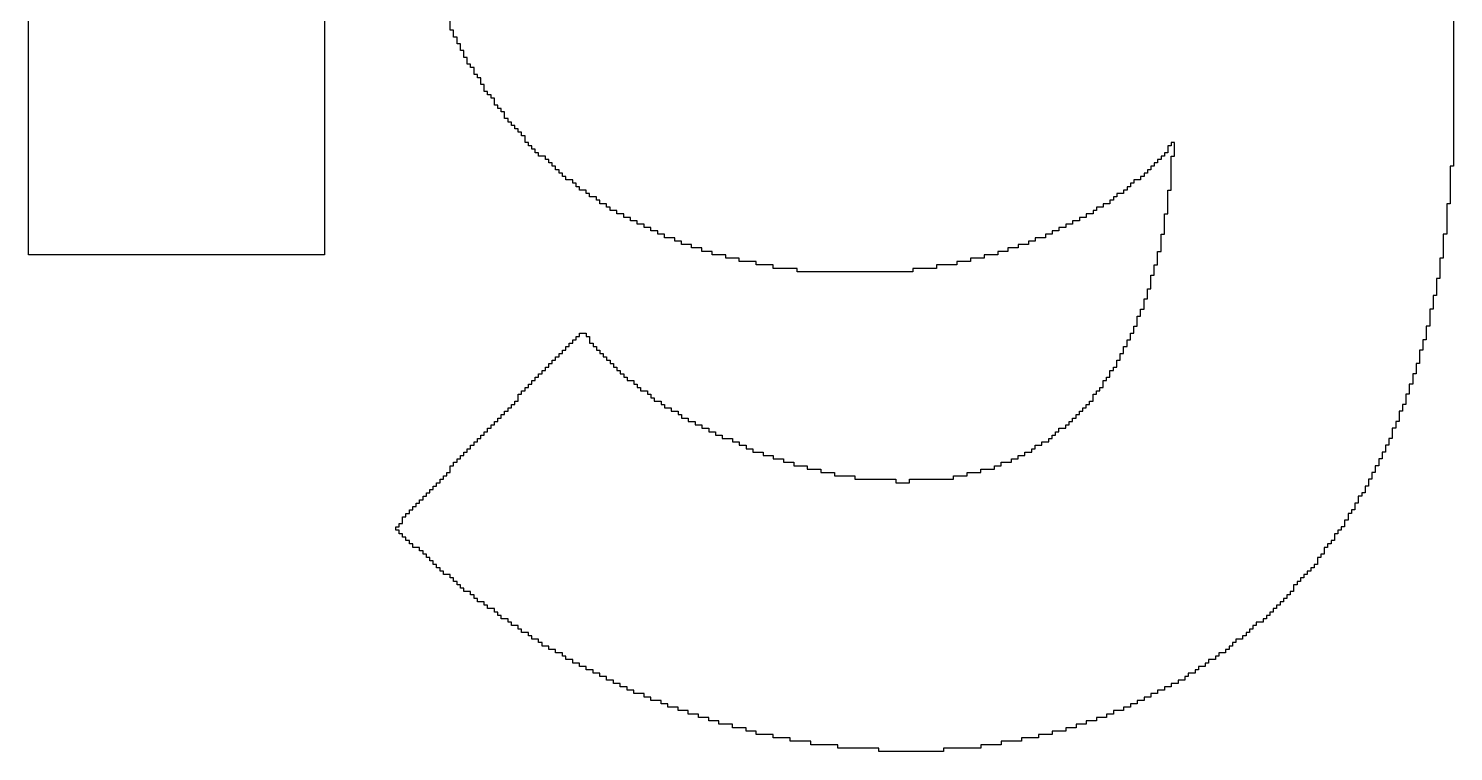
# Model space of a CAD drawing. Header units: millimetres. Extents: x -3.3 to 49.3, y -30.5 to 0.
# Drawn here: x 34.02 to 37.286, y -6.168 to -4.512 of the extents above; entities that cross this region are included whole.
import ezdxf

# ---------------------------------------------------------------- set-up
doc = ezdxf.new("R2010")
doc.units = ezdxf.units.MM
doc.layers.add('TopOverlay', color=2, linetype='Continuous')

msp = doc.modelspace()

# ---------------------------------------------------------------- linework, layer by layer
at = {"layer": 'TopOverlay'}
for p, q in [((34.6984, -2.7853), (34.6984, -5.03)), ((37.286, -2.8866), (37.286, -4.8274)), ((34.0203, -5.03), (34.0203, -3.1204)), ((34.9868, -4.5156), (34.9868, -4.4922)), ((34.9946, -4.5156), (34.9868, -4.5156)), ((34.9946, -4.5312), (34.9946, -4.5156)), ((35.0024, -4.5312), (34.9946, -4.5312)), ((35.0024, -4.5468), (35.0024, -4.5312)), ((35.0101, -4.5468), (35.0024, -4.5468)), ((35.0101, -4.5624), (35.0101, -4.5468)), ((35.0179, -4.5624), (35.0101, -4.5624)), ((35.0179, -4.5779), (35.0179, -4.5624)), ((35.0257, -4.5779), (35.0179, -4.5779)), ((35.0257, -4.5935), (35.0257, -4.5779)), ((35.0335, -4.5935), (35.0257, -4.5935)), ((35.0335, -4.6013), (35.0335, -4.5935)), ((35.0413, -4.6013), (35.0335, -4.6013)), ((35.0413, -4.6169), (35.0413, -4.6013)), ((35.0491, -4.6169), (35.0413, -4.6169)), ((35.0491, -4.6247), (35.0491, -4.6169)), ((35.0569, -4.6247), (35.0491, -4.6247)), ((35.0569, -4.6403), (35.0569, -4.6247)), ((35.0647, -4.6403), (35.0569, -4.6403)), ((35.0647, -4.6559), (35.0647, -4.6403)), ((35.0725, -4.6559), (35.0647, -4.6559)), ((35.0725, -4.6637), (35.0725, -4.6559)), ((35.0803, -4.6637), (35.0725, -4.6637)), ((35.0803, -4.6715), (35.0803, -4.6637)), ((35.0881, -4.6715), (35.0803, -4.6715)), ((35.0881, -4.6871), (35.0881, -4.6715)), ((35.0959, -4.6871), (35.0881, -4.6871)), ((35.0959, -4.6949), (35.0959, -4.6871)), ((35.1037, -4.6949), (35.0959, -4.6949)), ((35.1037, -4.7026), (35.1037, -4.6949)), ((35.1115, -4.7026), (35.1037, -4.7026)), ((35.1115, -4.7182), (35.1115, -4.7026)), ((35.1193, -4.7182), (35.1115, -4.7182)), ((35.1193, -4.726), (35.1193, -4.7182)), ((35.1271, -4.726), (35.1193, -4.726)), ((35.1271, -4.7338), (35.1271, -4.726)), ((35.1348, -4.7338), (35.1271, -4.7338)), ((35.1348, -4.7416), (35.1348, -4.7338)), ((35.1426, -4.7416), (35.1348, -4.7416)), ((35.1426, -4.7494), (35.1426, -4.7416)), ((35.1504, -4.7494), (35.1426, -4.7494)), ((35.1504, -4.7572), (35.1504, -4.7494)), ((35.1582, -4.7572), (35.1504, -4.7572)), ((35.1582, -4.7728), (35.1582, -4.7572)), ((35.166, -4.7728), (35.1582, -4.7728)), ((35.166, -4.7806), (35.166, -4.7728)), ((35.1738, -4.7806), (35.166, -4.7806)), ((35.1738, -4.7884), (35.1738, -4.7806)), ((35.1816, -4.7884), (35.1738, -4.7884)), ((35.1816, -4.7962), (35.1816, -4.7884)), ((35.1894, -4.7962), (35.1816, -4.7962)), ((35.1894, -4.804), (35.1894, -4.7962)), ((36.6313, -4.7962), (36.6235, -4.7962)), ((36.6235, -4.7962), (36.6235, -4.804)), ((36.6391, -4.7806), (36.6313, -4.7806)), ((36.6313, -4.7806), (36.6313, -4.7962)), ((36.6469, -4.7728), (36.6391, -4.7728)), ((36.6391, -4.7728), (36.6391, -4.7806)), ((36.6469, -4.804), (36.6469, -4.7728)), ((35.205, -4.804), (35.1894, -4.804)), ((35.205, -4.8118), (35.205, -4.804)), ((35.2128, -4.8118), (35.205, -4.8118)), ((35.2128, -4.8196), (35.2128, -4.8118)), ((35.2206, -4.8196), (35.2128, -4.8196)), ((35.2206, -4.8274), (35.2206, -4.8196)), ((35.2284, -4.8274), (35.2206, -4.8274)), ((35.2284, -4.8351), (35.2284, -4.8274)), ((36.6001, -4.8274), (36.5923, -4.8274)), ((36.5923, -4.8274), (36.5923, -4.8351)), ((36.6079, -4.8196), (36.6001, -4.8196)), ((36.6001, -4.8196), (36.6001, -4.8274)), ((36.6157, -4.8118), (36.6079, -4.8118)), ((36.6079, -4.8118), (36.6079, -4.8196)), ((36.6235, -4.804), (36.6157, -4.804)), ((36.6157, -4.804), (36.6157, -4.8118)), ((36.6391, -4.8819), (36.6391, -4.804)), ((36.6391, -4.804), (36.6469, -4.804)), ((37.286, -4.8274), (37.2782, -4.8274)), ((37.2782, -4.8274), (37.2782, -4.9131)), ((35.2362, -4.8351), (35.2284, -4.8351)), ((35.2362, -4.8429), (35.2362, -4.8351)), ((35.244, -4.8429), (35.2362, -4.8429)), ((35.244, -4.8507), (35.244, -4.8429)), ((35.2518, -4.8507), (35.244, -4.8507)), ((35.2518, -4.8585), (35.2518, -4.8507)), ((35.2674, -4.8585), (35.2518, -4.8585)), ((35.2674, -4.8663), (35.2674, -4.8585)), ((36.569, -4.8585), (36.5534, -4.8585)), ((36.5534, -4.8585), (36.5534, -4.8663)), ((36.5768, -4.8507), (36.569, -4.8507)), ((36.569, -4.8507), (36.569, -4.8585)), ((36.5846, -4.8429), (36.5768, -4.8429)), ((36.5768, -4.8429), (36.5768, -4.8507)), ((36.5923, -4.8351), (36.5846, -4.8351)), ((36.5846, -4.8351), (36.5846, -4.8429)), ((35.2751, -4.8663), (35.2674, -4.8663)), ((35.2751, -4.8741), (35.2751, -4.8663)), ((35.2829, -4.8741), (35.2751, -4.8741)), ((35.2829, -4.8819), (35.2829, -4.8741)), ((35.2985, -4.8819), (35.2829, -4.8819)), ((35.2985, -4.8897), (35.2985, -4.8819)), ((35.3063, -4.8897), (35.2985, -4.8897)), ((35.3063, -4.8975), (35.3063, -4.8897)), ((35.3219, -4.8975), (35.3063, -4.8975)), ((35.3219, -4.9053), (35.3219, -4.8975)), ((36.5144, -4.8975), (36.5066, -4.8975)), ((36.5066, -4.8975), (36.5066, -4.9053)), ((36.53, -4.8897), (36.5144, -4.8897)), ((36.5144, -4.8897), (36.5144, -4.8975)), ((36.5378, -4.8819), (36.53, -4.8819)), ((36.53, -4.8819), (36.53, -4.8897)), ((36.5456, -4.8741), (36.5378, -4.8741)), ((36.5378, -4.8741), (36.5378, -4.8819)), ((36.5534, -4.8663), (36.5456, -4.8663)), ((36.5456, -4.8663), (36.5456, -4.8741)), ((36.6313, -4.9365), (36.6313, -4.8819)), ((36.6313, -4.8819), (36.6391, -4.8819)), ((35.3297, -4.9053), (35.3219, -4.9053)), ((35.3297, -4.9131), (35.3297, -4.9053)), ((35.3453, -4.9131), (35.3297, -4.9131)), ((35.3453, -4.9209), (35.3453, -4.9131)), ((35.3531, -4.9209), (35.3453, -4.9209)), ((35.3531, -4.9287), (35.3531, -4.9209)), ((35.3687, -4.9287), (35.3531, -4.9287)), ((35.3687, -4.9365), (35.3687, -4.9287)), ((36.4676, -4.9287), (36.4599, -4.9287)), ((36.4599, -4.9287), (36.4599, -4.9365)), ((36.4832, -4.9209), (36.4676, -4.9209)), ((36.4676, -4.9209), (36.4676, -4.9287)), ((36.4988, -4.9131), (36.4832, -4.9131)), ((36.4832, -4.9131), (36.4832, -4.9209)), ((36.5066, -4.9053), (36.4988, -4.9053)), ((36.4988, -4.9053), (36.4988, -4.9131)), ((37.2782, -4.9131), (37.2704, -4.9131)), ((37.2704, -4.9131), (37.2704, -4.9832)), ((35.3843, -4.9365), (35.3687, -4.9365)), ((35.3843, -4.9443), (35.3843, -4.9365)), ((35.3999, -4.9443), (35.3843, -4.9443)), ((35.3999, -4.9521), (35.3999, -4.9443)), ((35.4154, -4.9521), (35.3999, -4.9521)), ((35.4154, -4.9599), (35.4154, -4.9521)), ((35.431, -4.9599), (35.4154, -4.9599)), ((35.431, -4.9676), (35.431, -4.9599)), ((36.4131, -4.9599), (36.3975, -4.9599)), ((36.3975, -4.9599), (36.3975, -4.9676)), ((36.4287, -4.9521), (36.4131, -4.9521)), ((36.4131, -4.9521), (36.4131, -4.9599)), ((36.4443, -4.9443), (36.4287, -4.9443)), ((36.4287, -4.9443), (36.4287, -4.9521)), ((36.4599, -4.9365), (36.4443, -4.9365)), ((36.4443, -4.9365), (36.4443, -4.9443)), ((36.6235, -4.9832), (36.6235, -4.9365)), ((36.6235, -4.9365), (36.6313, -4.9365)), ((35.4466, -4.9676), (35.431, -4.9676)), ((35.4466, -4.9754), (35.4466, -4.9676)), ((35.4622, -4.9754), (35.4466, -4.9754)), ((35.4622, -4.9832), (35.4622, -4.9754)), ((35.4778, -4.9832), (35.4622, -4.9832)), ((35.4778, -4.991), (35.4778, -4.9832)), ((35.5012, -4.991), (35.4778, -4.991)), ((35.5012, -4.9988), (35.5012, -4.991)), ((36.3507, -4.991), (36.3274, -4.991)), ((36.3274, -4.991), (36.3274, -4.9988)), ((36.3663, -4.9832), (36.3507, -4.9832)), ((36.3507, -4.9832), (36.3507, -4.991)), ((36.3819, -4.9754), (36.3663, -4.9754)), ((36.3663, -4.9754), (36.3663, -4.9832)), ((36.3975, -4.9676), (36.3819, -4.9676)), ((36.3819, -4.9676), (36.3819, -4.9754)), ((36.6157, -5.0222), (36.6157, -4.9832)), ((36.6157, -4.9832), (36.6235, -4.9832)), ((37.2704, -4.9832), (37.2626, -4.9832)), ((37.2626, -4.9832), (37.2626, -5.0378)), ((35.5168, -4.9988), (35.5012, -4.9988)), ((35.5168, -5.0066), (35.5168, -4.9988)), ((35.5401, -5.0066), (35.5168, -5.0066)), ((35.5401, -5.0144), (35.5401, -5.0066)), ((35.5635, -5.0144), (35.5401, -5.0144)), ((35.5635, -5.0222), (35.5635, -5.0144)), ((35.5869, -5.0222), (35.5635, -5.0222)), ((35.5869, -5.03), (35.5869, -5.0222)), ((36.265, -5.0222), (36.2416, -5.0222)), ((36.2416, -5.0222), (36.2416, -5.03)), ((36.2884, -5.0144), (36.265, -5.0144)), ((36.265, -5.0144), (36.265, -5.0222)), ((36.3118, -5.0066), (36.2884, -5.0066)), ((36.2884, -5.0066), (36.2884, -5.0144)), ((36.3274, -4.9988), (36.3118, -4.9988)), ((36.3118, -4.9988), (36.3118, -5.0066)), ((36.6079, -5.0534), (36.6079, -5.0222)), ((36.6079, -5.0222), (36.6157, -5.0222)), ((34.6984, -5.03), (34.0203, -5.03)), ((35.6181, -5.03), (35.5869, -5.03)), ((35.6181, -5.0378), (35.6181, -5.03)), ((35.6493, -5.0378), (35.6181, -5.0378)), ((35.6493, -5.0456), (35.6493, -5.0378)), ((35.6882, -5.0456), (35.6493, -5.0456)), ((35.6882, -5.0534), (35.6882, -5.0456)), ((35.7272, -5.0534), (35.6882, -5.0534)), ((35.7272, -5.0612), (35.7272, -5.0534)), ((35.7818, -5.0612), (35.7272, -5.0612)), ((35.7818, -5.069), (35.7818, -5.0612)), ((36.1013, -5.0612), (36.0468, -5.0612)), ((36.0468, -5.0612), (36.0468, -5.069)), ((36.1481, -5.0534), (36.1013, -5.0534)), ((36.1013, -5.0534), (36.1013, -5.0612)), ((36.1793, -5.0456), (36.1481, -5.0456)), ((36.1481, -5.0456), (36.1481, -5.0534)), ((36.2104, -5.0378), (36.1793, -5.0378)), ((36.1793, -5.0378), (36.1793, -5.0456)), ((36.2416, -5.03), (36.2104, -5.03)), ((36.2104, -5.03), (36.2104, -5.0378)), ((36.6001, -5.0768), (36.6001, -5.0534)), ((36.6001, -5.0534), (36.6079, -5.0534)), ((37.2626, -5.0378), (37.2549, -5.0378)), ((37.2549, -5.0378), (37.2549, -5.0846)), ((36.0468, -5.069), (35.7818, -5.069)), ((36.5923, -5.1079), (36.5923, -5.0768)), ((36.5923, -5.0768), (36.6001, -5.0768)), ((37.2549, -5.0846), (37.2471, -5.0846)), ((37.2471, -5.0846), (37.2471, -5.1235)), ((36.5846, -5.1313), (36.5846, -5.1079)), ((36.5846, -5.1079), (36.5923, -5.1079)), ((37.2471, -5.1235), (37.2393, -5.1235)), ((37.2393, -5.1235), (37.2393, -5.1547)), ((36.569, -5.1703), (36.569, -5.1547)), ((36.569, -5.1547), (36.5768, -5.1547)), ((36.5768, -5.1547), (36.5768, -5.1313)), ((36.5768, -5.1313), (36.5846, -5.1313)), ((37.2393, -5.1547), (37.2315, -5.1547)), ((37.2315, -5.1547), (37.2315, -5.1937)), ((36.5612, -5.1937), (36.5612, -5.1703)), ((36.5612, -5.1703), (36.569, -5.1703)), ((35.2674, -5.2326), (35.2674, -5.2249)), ((35.2674, -5.2249), (35.2751, -5.2249)), ((35.2751, -5.2249), (35.2751, -5.2171)), ((35.2751, -5.2171), (35.2829, -5.2171)), ((35.2829, -5.2171), (35.2829, -5.2093)), ((35.2829, -5.2093), (35.2985, -5.2093)), ((35.2985, -5.2093), (35.2985, -5.2171)), ((35.2985, -5.2171), (35.3063, -5.2171)), ((35.3063, -5.2171), (35.3063, -5.2326)), ((36.5378, -5.2404), (36.5378, -5.2249)), ((36.5378, -5.2249), (36.5456, -5.2249)), ((36.5456, -5.2249), (36.5456, -5.2093)), ((36.5456, -5.2093), (36.5534, -5.2093)), ((36.5534, -5.2093), (36.5534, -5.1937)), ((36.5534, -5.1937), (36.5612, -5.1937)), ((37.2237, -5.2249), (37.2159, -5.2249)), ((37.2159, -5.2249), (37.2159, -5.2482)), ((37.2315, -5.1937), (37.2237, -5.1937)), ((37.2237, -5.1937), (37.2237, -5.2249)), ((35.2362, -5.2638), (35.2362, -5.256)), ((35.2362, -5.256), (35.244, -5.256)), ((35.244, -5.256), (35.244, -5.2482)), ((35.244, -5.2482), (35.2518, -5.2482)), ((35.2518, -5.2482), (35.2518, -5.2404)), ((35.2518, -5.2404), (35.2596, -5.2404)), ((35.2596, -5.2404), (35.2596, -5.2326)), ((35.2596, -5.2326), (35.2674, -5.2326)), ((35.3063, -5.2326), (35.3141, -5.2326)), ((35.3141, -5.2326), (35.3141, -5.2404)), ((35.3141, -5.2404), (35.3219, -5.2404)), ((35.3219, -5.2404), (35.3219, -5.2482)), ((35.3219, -5.2482), (35.3297, -5.2482)), ((35.3297, -5.2482), (35.3297, -5.256)), ((35.3297, -5.256), (35.3375, -5.256)), ((35.3375, -5.256), (35.3375, -5.2638)), ((36.5222, -5.2716), (36.5222, -5.256)), ((36.5222, -5.256), (36.53, -5.256)), ((36.53, -5.256), (36.53, -5.2404)), ((36.53, -5.2404), (36.5378, -5.2404)), ((37.2159, -5.2482), (37.2081, -5.2482)), ((37.2081, -5.2482), (37.2081, -5.2794)), ((35.205, -5.295), (35.205, -5.2872)), ((35.205, -5.2872), (35.2128, -5.2872)), ((35.2128, -5.2872), (35.2128, -5.2794)), ((35.2128, -5.2794), (35.2206, -5.2794)), ((35.2206, -5.2794), (35.2206, -5.2716)), ((35.2206, -5.2716), (35.2284, -5.2716)), ((35.2284, -5.2716), (35.2284, -5.2638)), ((35.2284, -5.2638), (35.2362, -5.2638)), ((35.3375, -5.2638), (35.3453, -5.2638)), ((35.3453, -5.2638), (35.3453, -5.2716)), ((35.3453, -5.2716), (35.3531, -5.2716)), ((35.3531, -5.2716), (35.3531, -5.2794)), ((35.3531, -5.2794), (35.3609, -5.2794)), ((35.3609, -5.2794), (35.3609, -5.2872)), ((35.3609, -5.2872), (35.3687, -5.2872)), ((35.3687, -5.2872), (35.3687, -5.295)), ((36.5066, -5.295), (36.5066, -5.2872)), ((36.5066, -5.2872), (36.5144, -5.2872)), ((36.5144, -5.2872), (36.5144, -5.2716)), ((36.5144, -5.2716), (36.5222, -5.2716)), ((37.2081, -5.2794), (37.2003, -5.2794)), ((37.2003, -5.2794), (37.2003, -5.3028)), ((35.1738, -5.3262), (35.1738, -5.3184)), ((35.1738, -5.3184), (35.1816, -5.3184)), ((35.1816, -5.3184), (35.1816, -5.3106)), ((35.1816, -5.3106), (35.1894, -5.3106)), ((35.1894, -5.3106), (35.1894, -5.3028)), ((35.1894, -5.3028), (35.1972, -5.3028)), ((35.1972, -5.3028), (35.1972, -5.295)), ((35.1972, -5.295), (35.205, -5.295)), ((35.3687, -5.295), (35.3765, -5.295)), ((35.3765, -5.295), (35.3765, -5.3028)), ((35.3765, -5.3028), (35.3843, -5.3028)), ((35.3843, -5.3028), (35.3843, -5.3106)), ((35.3843, -5.3106), (35.3921, -5.3106)), ((35.3921, -5.3106), (35.3921, -5.3184)), ((35.3921, -5.3184), (35.4076, -5.3184)), ((35.4076, -5.3184), (35.4076, -5.3262)), ((36.4832, -5.334), (36.4832, -5.3184)), ((36.4832, -5.3184), (36.491, -5.3184)), ((36.491, -5.3184), (36.491, -5.3106)), ((36.491, -5.3106), (36.4988, -5.3106)), ((36.4988, -5.3106), (36.4988, -5.295)), ((36.4988, -5.295), (36.5066, -5.295)), ((37.2003, -5.3028), (37.1925, -5.3028)), ((37.1925, -5.3028), (37.1925, -5.3262)), ((35.1426, -5.3651), (35.1426, -5.3496)), ((35.1426, -5.3496), (35.1504, -5.3496)), ((35.1504, -5.3496), (35.1504, -5.3418)), ((35.1504, -5.3418), (35.1582, -5.3418)), ((35.1582, -5.3418), (35.1582, -5.334)), ((35.1582, -5.334), (35.166, -5.334)), ((35.166, -5.334), (35.166, -5.3262)), ((35.166, -5.3262), (35.1738, -5.3262)), ((35.4076, -5.3262), (35.4154, -5.3262)), ((35.4154, -5.3262), (35.4154, -5.334)), ((35.4154, -5.334), (35.4232, -5.334)), ((35.4232, -5.334), (35.4232, -5.3418)), ((35.4232, -5.3418), (35.4388, -5.3418)), ((35.4388, -5.3418), (35.4388, -5.3496)), ((35.4388, -5.3496), (35.4466, -5.3496)), ((35.4466, -5.3496), (35.4466, -5.3574)), ((36.4599, -5.3651), (36.4599, -5.3496)), ((36.4599, -5.3496), (36.4676, -5.3496)), ((36.4676, -5.3496), (36.4676, -5.3418)), ((36.4676, -5.3418), (36.4754, -5.3418)), ((36.4754, -5.3418), (36.4754, -5.334)), ((36.4754, -5.334), (36.4832, -5.334)), ((37.1847, -5.3496), (37.1769, -5.3496)), ((37.1769, -5.3496), (37.1769, -5.3729)), ((37.1925, -5.3262), (37.1847, -5.3262)), ((37.1847, -5.3262), (37.1847, -5.3496)), ((35.1193, -5.3885), (35.1193, -5.3807)), ((35.1193, -5.3807), (35.1271, -5.3807)), ((35.1271, -5.3807), (35.1271, -5.3729)), ((35.1271, -5.3729), (35.1348, -5.3729)), ((35.1348, -5.3729), (35.1348, -5.3651)), ((35.1348, -5.3651), (35.1426, -5.3651)), ((35.4466, -5.3574), (35.4544, -5.3574)), ((35.4544, -5.3574), (35.4544, -5.3651)), ((35.4544, -5.3651), (35.47, -5.3651)), ((35.47, -5.3651), (35.47, -5.3729)), ((35.47, -5.3729), (35.4778, -5.3729)), ((35.4778, -5.3729), (35.4778, -5.3807)), ((35.4778, -5.3807), (35.4934, -5.3807)), ((35.4934, -5.3807), (35.4934, -5.3885)), ((36.4365, -5.3885), (36.4365, -5.3807)), ((36.4365, -5.3807), (36.4443, -5.3807)), ((36.4443, -5.3807), (36.4443, -5.3729)), ((36.4443, -5.3729), (36.4521, -5.3729)), ((36.4521, -5.3729), (36.4521, -5.3651)), ((36.4521, -5.3651), (36.4599, -5.3651)), ((37.1769, -5.3729), (37.1691, -5.3729)), ((37.1691, -5.3729), (37.1691, -5.3885)), ((35.0803, -5.4275), (35.0803, -5.4197)), ((35.0803, -5.4197), (35.0881, -5.4197)), ((35.0881, -5.4197), (35.0881, -5.4119)), ((35.0881, -5.4119), (35.0959, -5.4119)), ((35.0959, -5.4119), (35.0959, -5.4041)), ((35.0959, -5.4041), (35.1037, -5.4041)), ((35.1037, -5.4041), (35.1037, -5.3963)), ((35.1037, -5.3963), (35.1115, -5.3963)), ((35.1115, -5.3963), (35.1115, -5.3885)), ((35.1115, -5.3885), (35.1193, -5.3885)), ((35.4934, -5.3885), (35.509, -5.3885)), ((35.509, -5.3885), (35.509, -5.3963)), ((35.509, -5.3963), (35.5168, -5.3963)), ((35.5168, -5.3963), (35.5168, -5.4041)), ((35.5168, -5.4041), (35.5324, -5.4041)), ((35.5324, -5.4041), (35.5324, -5.4119)), ((35.5324, -5.4119), (35.5479, -5.4119)), ((35.5479, -5.4119), (35.5479, -5.4197)), ((35.5479, -5.4197), (35.5635, -5.4197)), ((35.5635, -5.4197), (35.5635, -5.4275)), ((36.3975, -5.4275), (36.3975, -5.4197)), ((36.3975, -5.4197), (36.4053, -5.4197)), ((36.4053, -5.4197), (36.4053, -5.4119)), ((36.4053, -5.4119), (36.4131, -5.4119)), ((36.4131, -5.4119), (36.4131, -5.4041)), ((36.4131, -5.4041), (36.4209, -5.4041)), ((36.4209, -5.4041), (36.4209, -5.3963)), ((36.4209, -5.3963), (36.4287, -5.3963)), ((36.4287, -5.3963), (36.4287, -5.3885)), ((36.4287, -5.3885), (36.4365, -5.3885)), ((37.1613, -5.4119), (37.1535, -5.4119)), ((37.1535, -5.4119), (37.1535, -5.4275)), ((37.1691, -5.3885), (37.1613, -5.3885)), ((37.1613, -5.3885), (37.1613, -5.4119)), ((35.0491, -5.4587), (35.0491, -5.4509)), ((35.0491, -5.4509), (35.0569, -5.4509)), ((35.0569, -5.4509), (35.0569, -5.4431)), ((35.0569, -5.4431), (35.0647, -5.4431)), ((35.0647, -5.4431), (35.0647, -5.4353)), ((35.0647, -5.4353), (35.0725, -5.4353)), ((35.0725, -5.4353), (35.0725, -5.4275)), ((35.0725, -5.4275), (35.0803, -5.4275)), ((35.5635, -5.4275), (35.5791, -5.4275)), ((35.5791, -5.4275), (35.5791, -5.4353)), ((35.5791, -5.4353), (35.5947, -5.4353)), ((35.5947, -5.4353), (35.5947, -5.4431)), ((35.5947, -5.4431), (35.6103, -5.4431)), ((35.6103, -5.4431), (35.6103, -5.4509)), ((35.6103, -5.4509), (35.6337, -5.4509)), ((35.6337, -5.4509), (35.6337, -5.4587)), ((36.3585, -5.4587), (36.3585, -5.4509)), ((36.3585, -5.4509), (36.3663, -5.4509)), ((36.3663, -5.4509), (36.3663, -5.4431)), ((36.3663, -5.4431), (36.3741, -5.4431)), ((36.3741, -5.4431), (36.3741, -5.4353)), ((36.3741, -5.4353), (36.3819, -5.4353)), ((36.3819, -5.4353), (36.3819, -5.4275)), ((36.3819, -5.4275), (36.3975, -5.4275)), ((37.1457, -5.4509), (37.1379, -5.4509)), ((37.1379, -5.4509), (37.1379, -5.4665)), ((37.1535, -5.4275), (37.1457, -5.4275)), ((37.1457, -5.4275), (37.1457, -5.4509)), ((35.0179, -5.4899), (35.0179, -5.4821)), ((35.0179, -5.4821), (35.0257, -5.4821)), ((35.0257, -5.4821), (35.0257, -5.4743)), ((35.0257, -5.4743), (35.0335, -5.4743)), ((35.0335, -5.4743), (35.0335, -5.4665)), ((35.0335, -5.4665), (35.0413, -5.4665)), ((35.0413, -5.4665), (35.0413, -5.4587)), ((35.0413, -5.4587), (35.0491, -5.4587)), ((35.6337, -5.4587), (35.6493, -5.4587)), ((35.6493, -5.4587), (35.6493, -5.4665)), ((35.6493, -5.4665), (35.6649, -5.4665)), ((35.6649, -5.4665), (35.6649, -5.4743)), ((35.6649, -5.4743), (35.6804, -5.4743)), ((35.6804, -5.4743), (35.6804, -5.4821)), ((35.6804, -5.4821), (35.7038, -5.4821)), ((35.7038, -5.4821), (35.7038, -5.4899)), ((36.304, -5.4899), (36.304, -5.4821)), ((36.304, -5.4821), (36.3196, -5.4821)), ((36.3196, -5.4821), (36.3196, -5.4743)), ((36.3196, -5.4743), (36.3274, -5.4743)), ((36.3274, -5.4743), (36.3274, -5.4665)), ((36.3274, -5.4665), (36.3429, -5.4665)), ((36.3429, -5.4665), (36.3429, -5.4587)), ((36.3429, -5.4587), (36.3585, -5.4587)), ((37.1301, -5.4821), (37.1224, -5.4821)), ((37.1224, -5.4821), (37.1224, -5.4976)), ((37.1379, -5.4665), (37.1301, -5.4665)), ((37.1301, -5.4665), (37.1301, -5.4821)), ((34.9868, -5.5288), (34.9868, -5.5132)), ((34.9868, -5.5132), (34.9946, -5.5132)), ((34.9946, -5.5132), (34.9946, -5.5054)), ((34.9946, -5.5054), (35.0024, -5.5054)), ((35.0024, -5.5054), (35.0024, -5.4976)), ((35.0024, -5.4976), (35.0101, -5.4976)), ((35.0101, -5.4976), (35.0101, -5.4899)), ((35.0101, -5.4899), (35.0179, -5.4899)), ((35.7038, -5.4899), (35.7272, -5.4899)), ((35.7272, -5.4899), (35.7272, -5.4976)), ((35.7272, -5.4976), (35.7506, -5.4976)), ((35.7506, -5.4976), (35.7506, -5.5054)), ((35.7506, -5.5054), (35.774, -5.5054)), ((35.774, -5.5054), (35.774, -5.5132)), ((35.774, -5.5132), (35.8051, -5.5132)), ((35.8051, -5.5132), (35.8051, -5.521)), ((36.2338, -5.521), (36.2338, -5.5132)), ((36.2338, -5.5132), (36.2494, -5.5132)), ((36.2494, -5.5132), (36.2494, -5.5054)), ((36.2494, -5.5054), (36.2728, -5.5054)), ((36.2728, -5.5054), (36.2728, -5.4976)), ((36.2728, -5.4976), (36.2884, -5.4976)), ((36.2884, -5.4976), (36.2884, -5.4899)), ((36.2884, -5.4899), (36.304, -5.4899)), ((37.1146, -5.5132), (37.1068, -5.5132)), ((37.1068, -5.5132), (37.1068, -5.5288)), ((37.1224, -5.4976), (37.1146, -5.4976)), ((37.1146, -5.4976), (37.1146, -5.5132)), ((34.9634, -5.5522), (34.9634, -5.5444)), ((34.9634, -5.5444), (34.9712, -5.5444)), ((34.9712, -5.5444), (34.9712, -5.5366)), ((34.9712, -5.5366), (34.979, -5.5366)), ((34.979, -5.5366), (34.979, -5.5288)), ((34.979, -5.5288), (34.9868, -5.5288)), ((35.8051, -5.521), (35.8363, -5.521)), ((35.8363, -5.521), (35.8363, -5.5288)), ((35.8363, -5.5288), (35.8675, -5.5288)), ((35.8675, -5.5288), (35.8675, -5.5366)), ((35.8675, -5.5366), (35.9143, -5.5366)), ((35.9143, -5.5366), (35.9143, -5.5444)), ((35.9143, -5.5444), (36.0078, -5.5444)), ((36.0078, -5.5444), (36.0078, -5.5522)), ((36.039, -5.5522), (36.039, -5.5444)), ((36.039, -5.5444), (36.1403, -5.5444)), ((36.1403, -5.5444), (36.1403, -5.5366)), ((36.1403, -5.5366), (36.1715, -5.5366)), ((36.1715, -5.5366), (36.1715, -5.5288)), ((36.1715, -5.5288), (36.2026, -5.5288)), ((36.2026, -5.5288), (36.2026, -5.521)), ((36.2026, -5.521), (36.2338, -5.521)), ((37.099, -5.5444), (37.0912, -5.5444)), ((37.0912, -5.5444), (37.0912, -5.56)), ((37.1068, -5.5288), (37.099, -5.5288)), ((37.099, -5.5288), (37.099, -5.5444)), ((34.9244, -5.5912), (34.9244, -5.5834)), ((34.9244, -5.5834), (34.9322, -5.5834)), ((34.9322, -5.5834), (34.9322, -5.5756)), ((34.9322, -5.5756), (34.94, -5.5756)), ((34.94, -5.5756), (34.94, -5.5678)), ((34.94, -5.5678), (34.9478, -5.5678)), ((34.9478, -5.5678), (34.9478, -5.56)), ((34.9478, -5.56), (34.9556, -5.56)), ((34.9556, -5.56), (34.9556, -5.5522)), ((34.9556, -5.5522), (34.9634, -5.5522)), ((36.0078, -5.5522), (36.039, -5.5522)), ((37.0756, -5.5834), (37.0678, -5.5834)), ((37.0678, -5.5834), (37.0678, -5.599)), ((37.0834, -5.5756), (37.0756, -5.5756)), ((37.0756, -5.5756), (37.0756, -5.5834)), ((37.0912, -5.56), (37.0834, -5.56)), ((37.0834, -5.56), (37.0834, -5.5756)), ((34.8932, -5.6224), (34.8932, -5.6146)), ((34.8932, -5.6146), (34.901, -5.6146)), ((34.901, -5.6146), (34.901, -5.6068)), ((34.901, -5.6068), (34.9088, -5.6068)), ((34.9088, -5.6068), (34.9088, -5.599)), ((34.9088, -5.599), (34.9166, -5.599)), ((34.9166, -5.599), (34.9166, -5.5912)), ((34.9166, -5.5912), (34.9244, -5.5912)), ((37.06, -5.6146), (37.0522, -5.6146)), ((37.0522, -5.6146), (37.0522, -5.6224)), ((37.0678, -5.599), (37.06, -5.599)), ((37.06, -5.599), (37.06, -5.6146)), ((34.8699, -5.6535), (34.8699, -5.6457)), ((34.8699, -5.6457), (34.8776, -5.6457)), ((34.8776, -5.6457), (34.8776, -5.6301)), ((34.8776, -5.6301), (34.8854, -5.6301)), ((34.8854, -5.6301), (34.8854, -5.6224)), ((34.8854, -5.6224), (34.8932, -5.6224)), ((37.0444, -5.6379), (37.0366, -5.6379)), ((37.0366, -5.6379), (37.0366, -5.6535)), ((37.0522, -5.6224), (37.0444, -5.6224)), ((37.0444, -5.6224), (37.0444, -5.6379)), ((34.8621, -5.6613), (34.8621, -5.6535)), ((34.8621, -5.6535), (34.8699, -5.6535)), ((34.8699, -5.6613), (34.8621, -5.6613)), ((34.8699, -5.6691), (34.8699, -5.6613)), ((34.8776, -5.6691), (34.8699, -5.6691)), ((34.8776, -5.6769), (34.8776, -5.6691)), ((34.8854, -5.6769), (34.8776, -5.6769)), ((34.8854, -5.6847), (34.8854, -5.6769)), ((37.021, -5.6691), (37.0132, -5.6691)), ((37.0132, -5.6691), (37.0132, -5.6847)), ((37.0288, -5.6613), (37.021, -5.6613)), ((37.021, -5.6613), (37.021, -5.6691)), ((37.0366, -5.6535), (37.0288, -5.6535)), ((37.0288, -5.6535), (37.0288, -5.6613)), ((34.8932, -5.6847), (34.8854, -5.6847)), ((34.8932, -5.6925), (34.8932, -5.6847)), ((34.901, -5.6925), (34.8932, -5.6925)), ((34.901, -5.7003), (34.901, -5.6925)), ((34.9166, -5.7003), (34.901, -5.7003)), ((34.9166, -5.7081), (34.9166, -5.7003)), ((34.9244, -5.7081), (34.9166, -5.7081)), ((34.9244, -5.7159), (34.9244, -5.7081)), ((36.9976, -5.7003), (36.9898, -5.7003)), ((36.9898, -5.7003), (36.9898, -5.7159)), ((37.0054, -5.6925), (36.9976, -5.6925)), ((36.9976, -5.6925), (36.9976, -5.7003)), ((37.0132, -5.6847), (37.0054, -5.6847)), ((37.0054, -5.6847), (37.0054, -5.6925)), ((34.9322, -5.7159), (34.9244, -5.7159)), ((34.9322, -5.7237), (34.9322, -5.7159)), ((34.94, -5.7237), (34.9322, -5.7237)), ((34.94, -5.7315), (34.94, -5.7237)), ((34.9478, -5.7315), (34.94, -5.7315)), ((34.9478, -5.7393), (34.9478, -5.7315)), ((34.9556, -5.7393), (34.9478, -5.7393)), ((34.9556, -5.7471), (34.9556, -5.7393)), ((34.9634, -5.7471), (34.9556, -5.7471)), ((34.9634, -5.7549), (34.9634, -5.7471)), ((36.9665, -5.7471), (36.9587, -5.7471)), ((36.9587, -5.7471), (36.9587, -5.7549)), ((36.9743, -5.7393), (36.9665, -5.7393)), ((36.9665, -5.7393), (36.9665, -5.7471)), ((36.9821, -5.7237), (36.9743, -5.7237)), ((36.9743, -5.7237), (36.9743, -5.7393)), ((36.9898, -5.7159), (36.9821, -5.7159)), ((36.9821, -5.7159), (36.9821, -5.7237)), ((34.9712, -5.7549), (34.9634, -5.7549)), ((34.9712, -5.7626), (34.9712, -5.7549)), ((34.9868, -5.7626), (34.9712, -5.7626)), ((34.9868, -5.7704), (34.9868, -5.7626)), ((34.9946, -5.7704), (34.9868, -5.7704)), ((34.9946, -5.7782), (34.9946, -5.7704)), ((35.0024, -5.7782), (34.9946, -5.7782)), ((35.0024, -5.786), (35.0024, -5.7782)), ((36.9353, -5.7782), (36.9275, -5.7782)), ((36.9275, -5.7782), (36.9275, -5.786)), ((36.9431, -5.7704), (36.9353, -5.7704)), ((36.9353, -5.7704), (36.9353, -5.7782)), ((36.9509, -5.7626), (36.9431, -5.7626)), ((36.9431, -5.7626), (36.9431, -5.7704)), ((36.9587, -5.7549), (36.9509, -5.7549)), ((36.9509, -5.7549), (36.9509, -5.7626)), ((35.0101, -5.786), (35.0024, -5.786)), ((35.0101, -5.7938), (35.0101, -5.786)), ((35.0179, -5.7938), (35.0101, -5.7938)), ((35.0179, -5.8016), (35.0179, -5.7938)), ((35.0335, -5.8016), (35.0179, -5.8016)), ((35.0335, -5.8094), (35.0335, -5.8016)), ((35.0413, -5.8094), (35.0335, -5.8094)), ((35.0413, -5.8172), (35.0413, -5.8094)), ((36.9119, -5.8094), (36.9041, -5.8094)), ((36.9041, -5.8094), (36.9041, -5.8172)), ((36.9197, -5.8016), (36.9119, -5.8016)), ((36.9119, -5.8016), (36.9119, -5.8094)), ((36.9275, -5.786), (36.9197, -5.786)), ((36.9197, -5.786), (36.9197, -5.8016)), ((35.0491, -5.8172), (35.0413, -5.8172)), ((35.0491, -5.825), (35.0491, -5.8172)), ((35.0647, -5.825), (35.0491, -5.825)), ((35.0647, -5.8328), (35.0647, -5.825)), ((35.0725, -5.8328), (35.0647, -5.8328)), ((35.0725, -5.8406), (35.0725, -5.8328)), ((35.0881, -5.8406), (35.0725, -5.8406)), ((35.0881, -5.8484), (35.0881, -5.8406)), ((36.8807, -5.8406), (36.8729, -5.8406)), ((36.8729, -5.8406), (36.8729, -5.8484)), ((36.8885, -5.8328), (36.8807, -5.8328)), ((36.8807, -5.8328), (36.8807, -5.8406)), ((36.8963, -5.825), (36.8885, -5.825)), ((36.8885, -5.825), (36.8885, -5.8328)), ((36.9041, -5.8172), (36.8963, -5.8172)), ((36.8963, -5.8172), (36.8963, -5.825)), ((35.0959, -5.8484), (35.0881, -5.8484)), ((35.0959, -5.8562), (35.0959, -5.8484)), ((35.1037, -5.8562), (35.0959, -5.8562)), ((35.1037, -5.864), (35.1037, -5.8562)), ((35.1193, -5.864), (35.1037, -5.864)), ((35.1193, -5.8718), (35.1193, -5.864)), ((35.1271, -5.8718), (35.1193, -5.8718)), ((35.1271, -5.8796), (35.1271, -5.8718)), ((36.8496, -5.8718), (36.834, -5.8718)), ((36.834, -5.8718), (36.834, -5.8796)), ((36.8574, -5.864), (36.8496, -5.864)), ((36.8496, -5.864), (36.8496, -5.8718)), ((36.8651, -5.8562), (36.8574, -5.8562)), ((36.8574, -5.8562), (36.8574, -5.864)), ((36.8729, -5.8484), (36.8651, -5.8484)), ((36.8651, -5.8484), (36.8651, -5.8562)), ((35.1426, -5.8796), (35.1271, -5.8796)), ((35.1426, -5.8874), (35.1426, -5.8796)), ((35.1504, -5.8874), (35.1426, -5.8874)), ((35.1504, -5.8951), (35.1504, -5.8874)), ((35.166, -5.8951), (35.1504, -5.8951)), ((35.166, -5.9029), (35.166, -5.8951)), ((35.1738, -5.9029), (35.166, -5.9029)), ((35.1738, -5.9107), (35.1738, -5.9029)), ((35.1894, -5.9107), (35.1738, -5.9107)), ((35.1894, -5.9185), (35.1894, -5.9107)), ((36.8028, -5.9107), (36.7872, -5.9107)), ((36.7872, -5.9107), (36.7872, -5.9185)), ((36.8106, -5.9029), (36.8028, -5.9029)), ((36.8028, -5.9029), (36.8028, -5.9107)), ((36.8184, -5.8951), (36.8106, -5.8951)), ((36.8106, -5.8951), (36.8106, -5.9029)), ((36.8262, -5.8874), (36.8184, -5.8874)), ((36.8184, -5.8874), (36.8184, -5.8951)), ((36.834, -5.8796), (36.8262, -5.8796)), ((36.8262, -5.8796), (36.8262, -5.8874)), ((35.1972, -5.9185), (35.1894, -5.9185)), ((35.1972, -5.9263), (35.1972, -5.9185)), ((35.2128, -5.9263), (35.1972, -5.9263)), ((35.2128, -5.9341), (35.2128, -5.9263)), ((35.2284, -5.9341), (35.2128, -5.9341)), ((35.2284, -5.9419), (35.2284, -5.9341)), ((35.244, -5.9419), (35.2284, -5.9419)), ((35.244, -5.9497), (35.244, -5.9419)), ((36.7638, -5.9419), (36.7482, -5.9419)), ((36.7482, -5.9419), (36.7482, -5.9497)), ((36.7716, -5.9341), (36.7638, -5.9341)), ((36.7638, -5.9341), (36.7638, -5.9419)), ((36.7794, -5.9263), (36.7716, -5.9263)), ((36.7716, -5.9263), (36.7716, -5.9341)), ((36.7872, -5.9185), (36.7794, -5.9185)), ((36.7794, -5.9185), (36.7794, -5.9263)), ((35.2518, -5.9497), (35.244, -5.9497)), ((35.2518, -5.9575), (35.2518, -5.9497)), ((35.2674, -5.9575), (35.2518, -5.9575)), ((35.2674, -5.9653), (35.2674, -5.9575)), ((35.2829, -5.9653), (35.2674, -5.9653)), ((35.2829, -5.9731), (35.2829, -5.9653)), ((35.2985, -5.9731), (35.2829, -5.9731)), ((35.2985, -5.9809), (35.2985, -5.9731)), ((36.7171, -5.9731), (36.7015, -5.9731)), ((36.7015, -5.9731), (36.7015, -5.9809)), ((36.7249, -5.9653), (36.7171, -5.9653)), ((36.7171, -5.9653), (36.7171, -5.9731)), ((36.7404, -5.9575), (36.7249, -5.9575)), ((36.7249, -5.9575), (36.7249, -5.9653)), ((36.7482, -5.9497), (36.7404, -5.9497)), ((36.7404, -5.9497), (36.7404, -5.9575)), ((35.3141, -5.9809), (35.2985, -5.9809)), ((35.3141, -5.9887), (35.3141, -5.9809)), ((35.3297, -5.9887), (35.3141, -5.9887)), ((35.3297, -5.9965), (35.3297, -5.9887)), ((35.3453, -5.9965), (35.3297, -5.9965)), ((35.3453, -6.0043), (35.3453, -5.9965)), ((35.3609, -6.0043), (35.3453, -6.0043)), ((35.3609, -6.0121), (35.3609, -6.0043)), ((36.6703, -6.0043), (36.6547, -6.0043)), ((36.6547, -6.0043), (36.6547, -6.0121)), ((36.6781, -5.9965), (36.6703, -5.9965)), ((36.6703, -5.9965), (36.6703, -6.0043)), ((36.6937, -5.9887), (36.6781, -5.9887)), ((36.6781, -5.9887), (36.6781, -5.9965)), ((36.7015, -5.9809), (36.6937, -5.9809)), ((36.6937, -5.9809), (36.6937, -5.9887)), ((35.3765, -6.0121), (35.3609, -6.0121)), ((35.3765, -6.0199), (35.3765, -6.0121)), ((35.3921, -6.0199), (35.3765, -6.0199)), ((35.3921, -6.0276), (35.3921, -6.0199)), ((35.4076, -6.0276), (35.3921, -6.0276)), ((35.4076, -6.0354), (35.4076, -6.0276)), ((35.431, -6.0354), (35.4076, -6.0354)), ((35.431, -6.0432), (35.431, -6.0354)), ((36.6079, -6.0354), (36.5923, -6.0354)), ((36.5923, -6.0354), (36.5923, -6.0432)), ((36.6235, -6.0276), (36.6079, -6.0276)), ((36.6079, -6.0276), (36.6079, -6.0354)), ((36.6391, -6.0199), (36.6235, -6.0199)), ((36.6235, -6.0199), (36.6235, -6.0276)), ((36.6547, -6.0121), (36.6391, -6.0121)), ((36.6391, -6.0121), (36.6391, -6.0199)), ((35.4466, -6.0432), (35.431, -6.0432)), ((35.4466, -6.051), (35.4466, -6.0432)), ((35.47, -6.051), (35.4466, -6.051)), ((35.47, -6.0588), (35.47, -6.051)), ((35.4856, -6.0588), (35.47, -6.0588)), ((35.4856, -6.0666), (35.4856, -6.0588)), ((35.509, -6.0666), (35.4856, -6.0666)), ((35.509, -6.0744), (35.509, -6.0666)), ((36.5456, -6.0666), (36.53, -6.0666)), ((36.53, -6.0666), (36.53, -6.0744)), ((36.5612, -6.0588), (36.5456, -6.0588)), ((36.5456, -6.0588), (36.5456, -6.0666)), ((36.5768, -6.051), (36.5612, -6.051)), ((36.5612, -6.051), (36.5612, -6.0588)), ((36.5923, -6.0432), (36.5768, -6.0432)), ((36.5768, -6.0432), (36.5768, -6.051)), ((35.5324, -6.0744), (35.509, -6.0744)), ((35.5324, -6.0822), (35.5324, -6.0744)), ((35.5557, -6.0822), (35.5324, -6.0822)), ((35.5557, -6.09), (35.5557, -6.0822)), ((35.5791, -6.09), (35.5557, -6.09)), ((35.5791, -6.0978), (35.5791, -6.09)), ((35.6025, -6.0978), (35.5791, -6.0978)), ((35.6025, -6.1056), (35.6025, -6.0978)), ((35.6337, -6.1056), (35.6025, -6.1056)), ((35.6337, -6.1134), (35.6337, -6.1056)), ((36.4443, -6.1056), (36.4209, -6.1056)), ((36.4209, -6.1056), (36.4209, -6.1134)), ((36.4676, -6.0978), (36.4443, -6.0978)), ((36.4443, -6.0978), (36.4443, -6.1056)), ((36.491, -6.09), (36.4676, -6.09)), ((36.4676, -6.09), (36.4676, -6.0978)), ((36.5066, -6.0822), (36.491, -6.0822)), ((36.491, -6.0822), (36.491, -6.09)), ((36.53, -6.0744), (36.5066, -6.0744)), ((36.5066, -6.0744), (36.5066, -6.0822)), ((35.6649, -6.1134), (35.6337, -6.1134)), ((35.6649, -6.1212), (35.6649, -6.1134)), ((35.6882, -6.1212), (35.6649, -6.1212)), ((35.6882, -6.129), (35.6882, -6.1212)), ((35.7272, -6.129), (35.6882, -6.129)), ((35.7272, -6.1368), (35.7272, -6.129)), ((35.7662, -6.1368), (35.7272, -6.1368)), ((35.7662, -6.1446), (35.7662, -6.1368)), ((36.3351, -6.1368), (36.2962, -6.1368)), ((36.2962, -6.1368), (36.2962, -6.1446)), ((36.3663, -6.129), (36.3351, -6.129)), ((36.3351, -6.129), (36.3351, -6.1368)), ((36.3975, -6.1212), (36.3663, -6.1212)), ((36.3663, -6.1212), (36.3663, -6.129)), ((36.4209, -6.1134), (36.3975, -6.1134)), ((36.3975, -6.1134), (36.3975, -6.1212)), ((35.8129, -6.1446), (35.7662, -6.1446)), ((35.8129, -6.1524), (35.8129, -6.1446)), ((35.8753, -6.1524), (35.8129, -6.1524)), ((35.8753, -6.1602), (35.8753, -6.1524)), ((35.9688, -6.1602), (35.8753, -6.1602)), ((35.9688, -6.1679), (35.9688, -6.1602)), ((36.1169, -6.1679), (35.9688, -6.1679)), ((36.2026, -6.1602), (36.1169, -6.1602)), ((36.1169, -6.1602), (36.1169, -6.1679)), ((36.2494, -6.1524), (36.2026, -6.1524)), ((36.2026, -6.1524), (36.2026, -6.1602)), ((36.2962, -6.1446), (36.2494, -6.1446)), ((36.2494, -6.1446), (36.2494, -6.1524))]:
    msp.add_line(p, q, dxfattribs=at)

doc.saveas('drawing.dxf')
